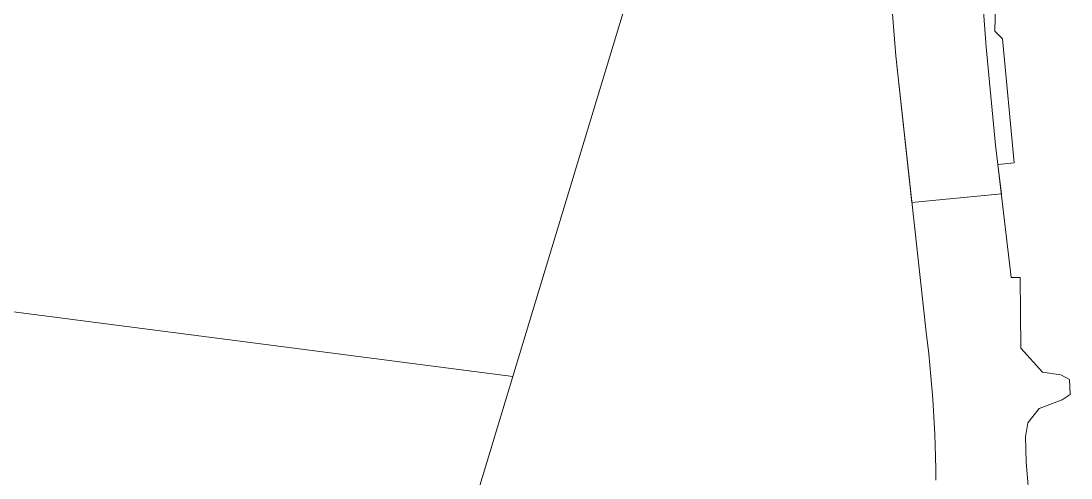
# Model space of a CAD drawing. Header units: metres. Extents: x 305150 to 308746, y 6239745 to 6243198.
# Drawn here: x 306711.1 to 307067.5, y 6241093.9 to 6241249.1 of the extents above; entities that cross this region are included whole.
import ezdxf

# ---------------------------------------------------------------- set-up
doc = ezdxf.new("R2010")
doc.units = ezdxf.units.M
doc.layers.add('Cadastre Land Parcels_SP_EXT', color=9, linetype='Continuous', lineweight=5)

msp = doc.modelspace()

# ---------------------------------------------------------------- linework, layer by layer
at = {"layer": 'Cadastre Land Parcels_SP_EXT', "linetype": 'Continuous'}
msp.add_lwpolyline([(307048.24, 6241200.93), (307044.26, 6241243.04), (307041.74, 6241245.56), (307042.79, 6241291.16), (307045.21, 6241317.54), (307048.13, 6241335.28), (307039.51, 6241337.53), (307037.95, 6241320.92), (307037.27, 6241308.58), (307037, 6241294.28), (307037.11, 6241274.11), (307037.63, 6241255.29), (307038.76, 6241240.19), (307041.96, 6241206.86), (307042.73, 6241200.33), (307048.24, 6241200.93)], close=True, dxfattribs=at)
for points in [[(307127.1, 6241314.67), (307048.13, 6241335.28), (307045.21, 6241317.54), (307042.79, 6241291.16), (307041.74, 6241245.56), (307044.26, 6241243.04), (307048.24, 6241200.93), (307042.73, 6241200.33), (307047.22, 6241161.94), (307050.25, 6241161.92), (307050.57, 6241137.95), (307057.88, 6241129.89), (307064.09, 6241128.88), (307067.01, 6241127.37), (307067.25, 6241122.22), (307064.53, 6241120.41), (307056.74, 6241117.55), (307052.89, 6241112.58), (307052.15, 6241107.87), (307052.37, 6241099.37), (307053.56, 6241084.27)], [(307021.67, 6241093.15), (307021.62, 6241097.07), (307021.54, 6241100.99), (307021.43, 6241104.91), (307021.29, 6241108.83), (307021.12, 6241112.74), (307020.92, 6241116.66), (307020.64, 6241120.63), (307020.32, 6241124.61), (307019.99, 6241128.42), (307019.62, 6241132.23), (307019.23, 6241136.04), (307018.81, 6241139.84), (307018.51, 6241142.43), (307008.07, 6241237.28), (307007.7, 6241241.51), (307007.37, 6241245.74), (307007.07, 6241249.98), (307006.86, 6241253.4), (307006.86, 6241253.4), (306933.78, 6241275.42), (306918.92, 6241263.22), (306878.12, 6241128.36), (306836.14, 6240989.62)], [(306674.41, 6241154.72), (306878.12, 6241128.36), (306918.92, 6241263.22)], [(307007.07, 6241249.98), (307007.37, 6241245.74), (307007.7, 6241241.51), (307008.07, 6241237.28), (307013.56, 6241187.42), (307043.9, 6241190.32), (307043.9, 6241190.32), (307042.73, 6241200.33), (307041.96, 6241206.86), (307038.76, 6241240.19), (307037.63, 6241255.29)]]:
    msp.add_lwpolyline(points, dxfattribs=at)

doc.saveas('drawing.dxf')
